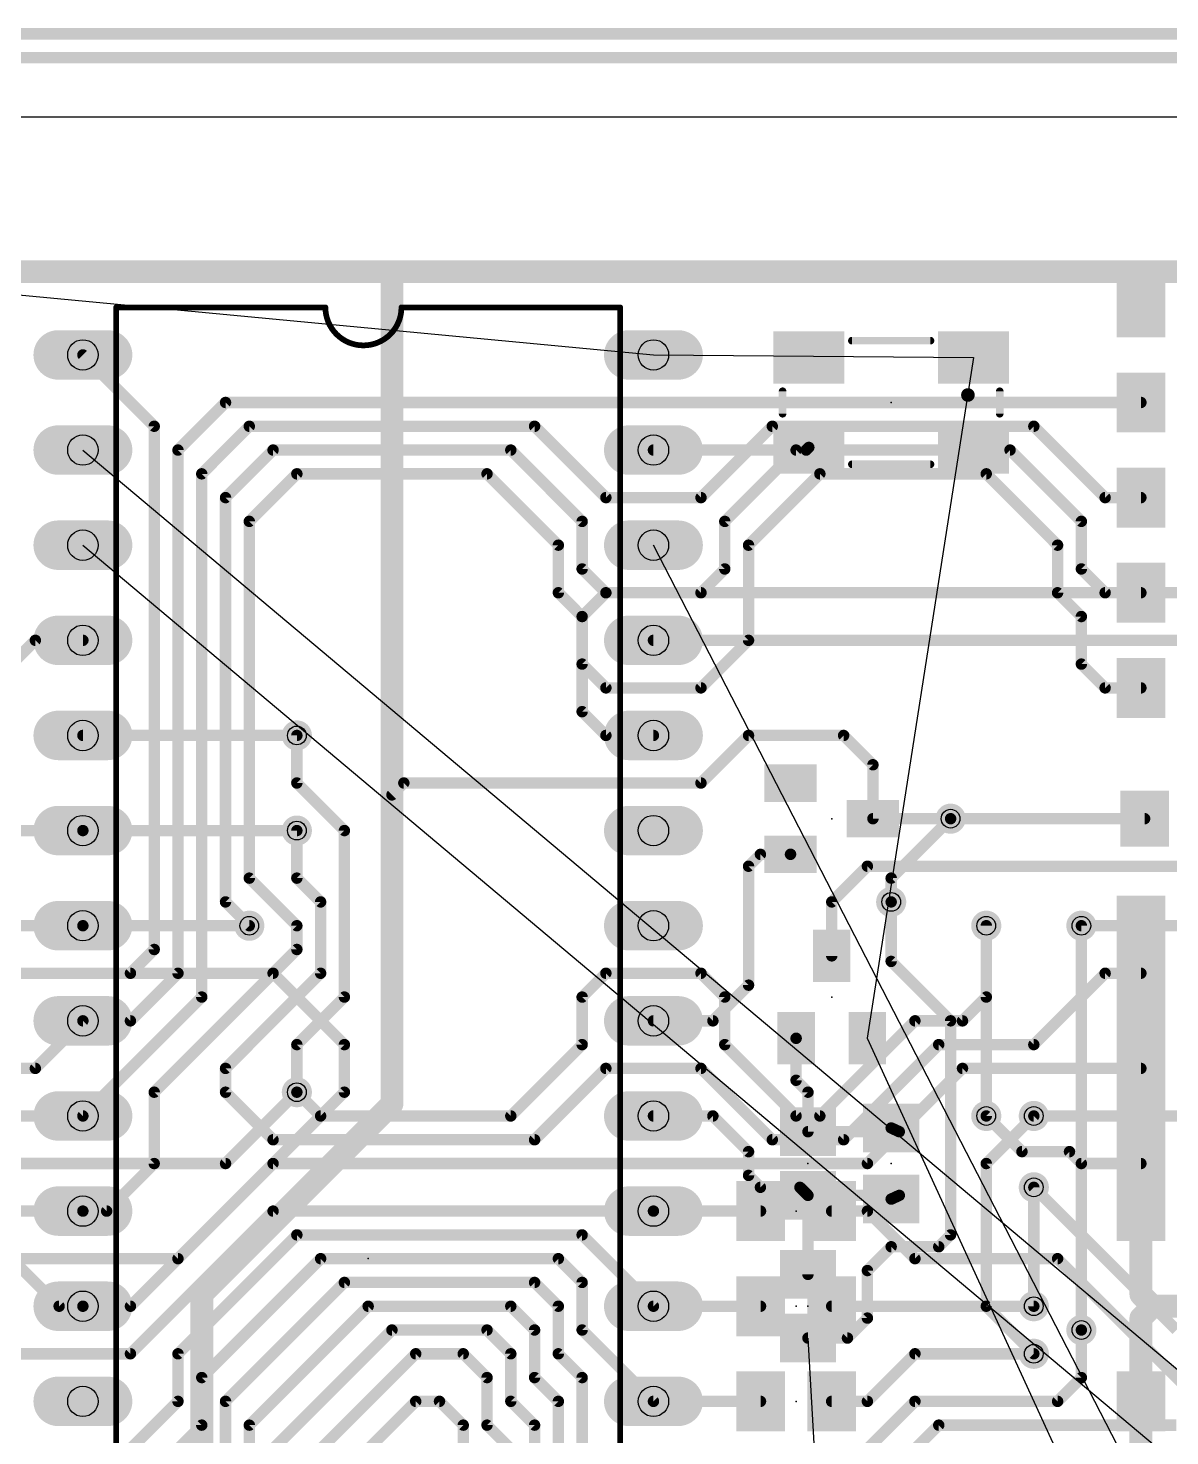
# Model space of a CAD drawing. Extents: x -3 to 108, y -3 to 135.
# Drawn here: x 22.03 to 52.53, y 97.19 to 134.77 of the extents above; entities that cross this region are included whole.
import ezdxf

# ---------------------------------------------------------------- set-up
doc = ezdxf.new("R2010")
doc.units = 0
for name, color, linetype in [('1', 22, 'CONTINUOUS'), ('16', 175, 'CONTINUOUS'), ('17', 82, 'CONTINUOUS'), ('18', 82, 'CONTINUOUS'), ('19', 53, 'CONTINUOUS'), ('20', 7, 'CONTINUOUS'), ('21', 253, 'CONTINUOUS'), ('23', 7, 'CONTINUOUS'), ('24', 7, 'CONTINUOUS'), ('44', 253, 'CONTINUOUS')]:
    doc.layers.add(name, color=color, linetype=linetype)

# ---------------------------------------------------------------- blocks, each defined once
blk = doc.blocks.new('RECT')
blk.add_solid([(-0.5, -0.5), (0.5, -0.5), (-0.5, 0.5), (0.5, 0.5)])
blk = doc.blocks.new('LONGP100')
at = {"const_width": 1}
blk.add_lwpolyline([(-0.5, 0), (0.5, 0)], dxfattribs=at)
at = {"const_width": 0.5}
for points in [[(-0.5, 0.25, 1), (-0.5, -0.25)], [(0.5, -0.25, 1), (0.5, 0.25)]]:
    blk.add_lwpolyline(points, format="xyb", dxfattribs=at)
blk = doc.blocks.new('ROUNDV')
at = {"const_width": 0.5}
blk.add_lwpolyline([(0, -0.25, 1), (0, 0.25, 1), (0, -0.25)], format="xyb", dxfattribs=at)

msp = doc.modelspace()

# ---------------------------------------------------------------- linework, layer by layer
at = {"layer": '1'}
for points, const_width in [([(-1.5875, 133.985), (107.95, 133.985)], 0.3048), ([(31.75, 128.27), (17.78, 128.27)], 0.6096), ([(54.61, 128.27), (31.75, 128.27)], 0.6096), ([(31.75, 114.3), (31.75, 128.27)], 0.6096), ([(38.735, 123.5075), (42.815, 123.5075)], 0.3048), ([(42.815, 123.5075), (42.885, 123.5775)], 0.3048), ([(36.83, 119.0625), (37.465, 119.6975)], 0.3048), ([(37.465, 119.6975), (55.88, 119.6975)], 0.3048), ([(36.83, 116.5225), (36.83, 119.0625)], 0.3048), ([(19.685, 115.8875), (22.225, 118.4275)], 0.3048), ([(22.225, 118.4275), (23.495, 118.4275)], 0.3048), ([(55.245, 118.4275), (38.735, 118.4275)], 0.3048), ([(37.465, 115.8875), (36.83, 116.5225)], 0.3048), ([(29.21, 115.8875), (23.495, 115.8875)], 0.3048), ([(38.735, 115.8875), (37.465, 115.8875)], 0.3048), ([(41.275, 115.8875), (40.005, 114.6175)], 0.3048), ([(43.815, 115.8875), (41.275, 115.8875)], 0.3048), ([(44.5975, 115.105), (43.815, 115.8875)], 0.3048), ([(44.5975, 113.665), (44.5975, 115.105)], 0.3048), ([(32.0675, 114.6175), (31.75, 114.3)], 0.3048), ([(40.005, 114.6175), (32.0675, 114.6175)], 0.3048), ([(31.75, 106.045), (31.75, 114.3)], 0.6096), ([(46.6725, 113.665), (44.5975, 113.665)], 0.3048), ([(51.855, 113.665), (46.6725, 113.665)], 0.3048), ([(29.21, 113.3475), (23.495, 113.3475)], 0.3048), ([(41.275, 112.395), (41.5925, 112.7125)], 0.3048), ([(41.5925, 112.7125), (42.395, 112.7125)], 0.3048), ([(42.395, 112.7125), (42.3975, 112.715)], 0.3048), ([(41.275, 109.22), (41.275, 112.395)], 0.3048), ([(43.4975, 111.4425), (44.45, 112.395)], 0.3048), ([(44.45, 112.395), (53.0225, 112.395)], 0.3048), ([(43.4975, 110.0025), (43.4975, 111.4425)], 0.3048), ([(45.085, 109.855), (45.085, 111.4425)], 0.3048), ([(27.94, 110.8075), (23.495, 110.8075)], 0.3048), ([(47.625, 105.7275), (47.625, 110.8075)], 0.3048), ([(50.165, 100.0125), (50.165, 110.8075)], 0.3048), ([(51.755, 110.8075), (51.755, 108.2675)], 0.6096), ([(46.6725, 108.2675), (45.085, 109.855)], 0.3048), ([(28.575, 109.5375), (21.59, 109.5375)], 0.3048), ([(30.48, 107.6325), (28.575, 109.5375)], 0.3048), ([(40.3225, 108.2675), (41.275, 109.22)], 0.3048), ([(38.735, 108.2675), (40.3225, 108.2675)], 0.3048), ([(46.6725, 102.5525), (46.6725, 108.2675)], 0.3048), ([(51.755, 108.2675), (51.755, 105.7275)], 0.6096), ([(42.545, 107.8), (42.5475, 107.8025)], 0.3048), ([(42.545, 106.68), (42.545, 107.8)], 0.3048), ([(30.48, 106.3625), (30.48, 107.6325)], 0.3048), ([(42.8625, 106.3625), (42.545, 106.68)], 0.3048), ([(26.035, 101.9175), (30.48, 106.3625)], 0.3048), ([(27.305, 104.4575), (29.21, 106.3625)], 0.3048), ([(42.8625, 105.3075), (42.8625, 106.3625)], 0.3048), ([(26.67, 100.965), (31.75, 106.045)], 0.6096), ([(51.755, 105.7275), (51.755, 103.1875)], 0.6096), ([(38.735, 105.7275), (40.3225, 105.7275)], 0.3048), ([(40.3225, 105.7275), (41.275, 104.775)], 0.3048), ([(47.625, 104.4575), (48.895, 105.7275)], 0.3048), ([(42.8625, 105.3075), (45.3025, 105.3075)], 0.3048), ([(45.3025, 105.3075), (45.085, 105.4075)], 0.3048), ([(41.275, 104.775), (41.275, 104.14)], 0.3048), ([(21.59, 104.4575), (27.305, 104.4575)], 0.3048), ([(47.625, 100.6475), (47.625, 104.4575)], 0.3048), ([(41.275, 104.14), (41.5925, 103.8225)], 0.3048), ([(41.5925, 103.8225), (42.6475, 103.8225)], 0.3048), ([(42.6475, 103.8225), (42.8625, 103.6075)], 0.3048), ([(42.8625, 101.4975), (42.8625, 103.6075)], 0.3048), ([(42.8625, 103.6075), (45.3025, 103.6075)], 0.3048), ([(45.3025, 103.6075), (45.085, 103.5075)], 0.3048), ([(48.895, 100.6475), (48.895, 103.8225)], 0.3048), ([(51.755, 103.1875), (51.755, 100.9625)], 0.6096), ([(46.355, 102.235), (46.6725, 102.5525)], 0.3048), ([(44.45, 101.6), (45.085, 102.235)], 0.3048), ([(45.085, 102.235), (46.355, 102.235)], 0.3048), ([(21.59, 101.9175), (26.035, 101.9175)], 0.3048), ([(44.45, 100.33), (44.45, 101.6)], 0.3048), ([(26.67, 94.9325), (26.67, 100.965)], 0.6096), ([(51.755, 100.9625), (52.07, 100.6475)], 0.6096), ([(48.895, 99.3775), (47.625, 100.6475)], 0.3048), ([(51.755, 100.3325), (52.07, 100.6475)], 0.6096), ([(52.07, 100.6475), (59.69, 100.6475)], 0.6096), ([(43.9175, 99.7975), (44.45, 100.33)], 0.3048), ([(51.755, 98.1075), (51.755, 100.3325)], 0.6096), ([(42.8625, 99.7975), (43.9175, 99.7975)], 0.3048), ([(51.755, 95.5675), (51.755, 98.1075)], 0.6096)]:
    msp.add_lwpolyline(points, dxfattribs=dict(at, const_width=const_width))
for points, const_width in [([(31.75, 128.4224, 1), (31.75, 128.1176)], 0.3048), ([(31.9024, 128.27, 1), (31.5976, 128.27)], 0.3048), ([(31.75, 128.1176, 1), (31.75, 128.4224)], 0.3048), ([(38.735, 123.5837, 1), (38.735, 123.4313)], 0.1524), ([(42.815, 123.4313, 1), (42.815, 123.5837)], 0.1524), ([(42.9389, 123.5236, 1), (42.8311, 123.6314)], 0.1524), ([(42.7611, 123.5614, 1), (42.8689, 123.4536)], 0.1524), ([(37.465, 119.7737, 1), (37.465, 119.6213)], 0.1524), ([(37.5189, 119.6436, 1), (37.4111, 119.7514)], 0.1524), ([(36.9062, 119.0625, 1), (36.7538, 119.0625)], 0.1524), ([(36.7761, 119.1164, 1), (36.8839, 119.0086)], 0.1524), ([(22.225, 118.5037, 1), (22.225, 118.3513)], 0.1524), ([(22.2789, 118.3736, 1), (22.1711, 118.4814)], 0.1524), ([(23.495, 118.3513, 1), (23.495, 118.5037)], 0.1524), ([(38.735, 118.5037, 1), (38.735, 118.3513)], 0.1524), ([(36.8839, 116.5764, 1), (36.7761, 116.4686)], 0.1524), ([(36.7538, 116.5225, 1), (36.9062, 116.5225)], 0.1524), ([(23.495, 115.9637, 1), (23.495, 115.8113)], 0.1524), ([(29.21, 115.8113, 1), (29.21, 115.9637)], 0.1524), ([(37.465, 115.9637, 1), (37.465, 115.8113)], 0.1524), ([(37.4111, 115.8336, 1), (37.5189, 115.9414)], 0.1524), ([(38.735, 115.8113, 1), (38.735, 115.9637)], 0.1524), ([(41.275, 115.9637, 1), (41.275, 115.8113)], 0.1524), ([(41.3289, 115.8336, 1), (41.2211, 115.9414)], 0.1524), ([(43.8689, 115.9414, 1), (43.7611, 115.8336)], 0.1524), ([(43.815, 115.8113, 1), (43.815, 115.9637)], 0.1524), ([(44.6737, 115.105, 1), (44.5213, 115.105)], 0.1524), ([(44.5436, 115.0511, 1), (44.6514, 115.1589)], 0.1524), ([(32.0675, 114.6937, 1), (32.0675, 114.5413)], 0.1524), ([(32.1214, 114.5636, 1), (32.0136, 114.6714)], 0.1524), ([(39.9511, 114.6714, 1), (40.0589, 114.5636)], 0.1524), ([(40.005, 114.5413, 1), (40.005, 114.6937)], 0.1524), ([(31.9024, 114.3, 1), (31.5976, 114.3)], 0.3048), ([(31.5976, 114.3, 1), (31.9024, 114.3)], 0.3048), ([(31.6961, 114.3539, 1), (31.8039, 114.2461)], 0.1524), ([(44.5975, 113.7412, 1), (44.5975, 113.5888)], 0.1524), ([(44.5213, 113.665, 1), (44.6737, 113.665)], 0.1524), ([(46.6725, 113.7412, 1), (46.6725, 113.5888)], 0.1524), ([(46.6725, 113.5888, 1), (46.6725, 113.7412)], 0.1524), ([(51.855, 113.5888, 1), (51.855, 113.7412)], 0.1524), ([(23.495, 113.4237, 1), (23.495, 113.2713)], 0.1524), ([(29.21, 113.2713, 1), (29.21, 113.4237)], 0.1524), ([(41.5925, 112.7887, 1), (41.5925, 112.6363)], 0.1524), ([(41.6464, 112.6586, 1), (41.5386, 112.7664)], 0.1524), ([(42.3411, 112.7664, 1), (42.4489, 112.6586)], 0.1524), ([(42.4514, 112.6611, 1), (42.3436, 112.7689)], 0.1524), ([(42.395, 112.6363, 1), (42.395, 112.7887)], 0.1524), ([(41.3512, 112.395, 1), (41.1988, 112.395)], 0.1524), ([(41.2211, 112.4489, 1), (41.3289, 112.3411)], 0.1524), ([(44.45, 112.4712, 1), (44.45, 112.3188)], 0.1524), ([(44.5039, 112.3411, 1), (44.3961, 112.4489)], 0.1524), ([(43.5737, 111.4425, 1), (43.4213, 111.4425)], 0.1524), ([(43.4436, 111.4964, 1), (43.5514, 111.3886)], 0.1524), ([(45.1612, 111.4425, 1), (45.0088, 111.4425)], 0.1524), ([(23.495, 110.8837, 1), (23.495, 110.7313)], 0.1524), ([(27.94, 110.7313, 1), (27.94, 110.8837)], 0.1524), ([(47.7012, 110.8075, 1), (47.5488, 110.8075)], 0.1524), ([(50.2412, 110.8075, 1), (50.0888, 110.8075)], 0.1524), ([(51.9074, 110.8075, 1), (51.6026, 110.8075)], 0.3048), ([(43.4213, 110.0025, 1), (43.5737, 110.0025)], 0.1524), ([(45.1389, 109.9089, 1), (45.0311, 109.8011)], 0.1524), ([(45.0088, 109.855, 1), (45.1612, 109.855)], 0.1524), ([(28.6289, 109.5914, 1), (28.5211, 109.4836)], 0.1524), ([(28.575, 109.4613, 1), (28.575, 109.6137)], 0.1524), ([(41.1988, 109.22, 1), (41.3512, 109.22)], 0.1524), ([(41.3289, 109.1661, 1), (41.2211, 109.2739)], 0.1524), ([(38.735, 108.3437, 1), (38.735, 108.1913)], 0.1524), ([(40.2686, 108.3214, 1), (40.3764, 108.2136)], 0.1524), ([(40.3225, 108.1913, 1), (40.3225, 108.3437)], 0.1524), ([(46.7487, 108.2675, 1), (46.5963, 108.2675)], 0.1524), ([(46.6186, 108.2136, 1), (46.7264, 108.3214)], 0.1524), ([(51.9074, 108.2675, 1), (51.6026, 108.2675)], 0.3048), ([(51.6026, 108.2675, 1), (51.9074, 108.2675)], 0.3048), ([(42.6212, 107.8, 1), (42.4688, 107.8)], 0.1524), ([(42.4911, 107.8539, 1), (42.5989, 107.7461)], 0.1524), ([(42.6014, 107.7486, 1), (42.4936, 107.8564)], 0.1524), ([(30.5562, 107.6325, 1), (30.4038, 107.6325)], 0.1524), ([(30.4261, 107.5786, 1), (30.5339, 107.6864)], 0.1524), ([(42.5989, 106.7339, 1), (42.4911, 106.6261)], 0.1524), ([(42.4688, 106.68, 1), (42.6212, 106.68)], 0.1524), ([(29.2639, 106.3086, 1), (29.1561, 106.4164)], 0.1524), ([(30.4038, 106.3625, 1), (30.5562, 106.3625)], 0.1524), ([(30.5339, 106.3086, 1), (30.4261, 106.4164)], 0.1524), ([(42.9387, 106.3625, 1), (42.7863, 106.3625)], 0.1524), ([(42.8086, 106.3086, 1), (42.9164, 106.4164)], 0.1524), ([(31.5976, 106.045, 1), (31.9024, 106.045)], 0.3048), ([(31.8578, 105.9372, 1), (31.6422, 106.1528)], 0.3048), ([(51.9074, 105.7275, 1), (51.6026, 105.7275)], 0.3048), ([(38.735, 105.8037, 1), (38.735, 105.6513)], 0.1524), ([(40.3764, 105.7814, 1), (40.2686, 105.6736)], 0.1524), ([(40.3225, 105.6513, 1), (40.3225, 105.8037)], 0.1524), ([(47.5488, 105.7275, 1), (47.7012, 105.7275)], 0.1524), ([(48.9489, 105.6736, 1), (48.8411, 105.7814)], 0.1524), ([(51.6026, 105.7275, 1), (51.9074, 105.7275)], 0.3048), ([(42.8625, 105.3837, 1), (42.8625, 105.2313)], 0.1524), ([(42.7863, 105.3075, 1), (42.9387, 105.3075)], 0.1524), ([(45.1168, 105.4767, 1), (45.0532, 105.3383)], 0.1524), ([(45.2707, 105.2383, 1), (45.3343, 105.3767)], 0.1524), ([(45.3025, 105.2313, 1), (45.3025, 105.3837)], 0.1524), ([(41.3512, 104.775, 1), (41.1988, 104.775)], 0.1524), ([(41.2211, 104.7211, 1), (41.3289, 104.8289)], 0.1524), ([(27.2511, 104.5114, 1), (27.3589, 104.4036)], 0.1524), ([(27.305, 104.3813, 1), (27.305, 104.5337)], 0.1524), ([(47.7012, 104.4575, 1), (47.5488, 104.4575)], 0.1524), ([(47.5711, 104.5114, 1), (47.6789, 104.4036)], 0.1524), ([(41.3289, 104.1939, 1), (41.2211, 104.0861)], 0.1524), ([(41.1988, 104.14, 1), (41.3512, 104.14)], 0.1524), ([(41.5925, 103.8987, 1), (41.5925, 103.7463)], 0.1524), ([(41.5386, 103.7686, 1), (41.6464, 103.8764)], 0.1524), ([(42.7014, 103.8764, 1), (42.5936, 103.7686)], 0.1524), ([(42.6475, 103.7463, 1), (42.6475, 103.8987)], 0.1524), ([(42.9387, 103.6075, 1), (42.7863, 103.6075)], 0.1524), ([(42.8625, 103.6837, 1), (42.8625, 103.5313)], 0.1524), ([(42.8086, 103.5536, 1), (42.9164, 103.6614)], 0.1524), ([(45.3343, 103.5383, 1), (45.2707, 103.6767)], 0.1524), ([(45.3025, 103.5313, 1), (45.3025, 103.6837)], 0.1524), ([(48.9712, 103.8225, 1), (48.8188, 103.8225)], 0.1524), ([(45.0532, 103.5767, 1), (45.1168, 103.4383)], 0.1524), ([(51.9074, 103.1875, 1), (51.6026, 103.1875)], 0.3048), ([(51.6026, 103.1875, 1), (51.9074, 103.1875)], 0.3048), ([(46.5963, 102.5525, 1), (46.7487, 102.5525)], 0.1524), ([(46.7264, 102.4986, 1), (46.6186, 102.6064)], 0.1524), ([(45.085, 102.3112, 1), (45.085, 102.1588)], 0.1524), ([(45.1389, 102.1811, 1), (45.0311, 102.2889)], 0.1524), ([(46.3011, 102.2889, 1), (46.4089, 102.1811)], 0.1524), ([(46.355, 102.1588, 1), (46.355, 102.3112)], 0.1524), ([(25.9811, 101.9714, 1), (26.0889, 101.8636)], 0.1524), ([(26.035, 101.8413, 1), (26.035, 101.9937)], 0.1524), ([(42.7863, 101.4975, 1), (42.9387, 101.4975)], 0.1524), ([(44.5262, 101.6, 1), (44.3738, 101.6)], 0.1524), ([(44.3961, 101.6539, 1), (44.5039, 101.5461)], 0.1524), ([(26.5622, 101.0728, 1), (26.7778, 100.8572)], 0.3048), ([(26.8224, 100.965, 1), (26.5176, 100.965)], 0.3048), ([(51.8628, 101.0703, 1), (51.6472, 100.8547)], 0.3048), ([(51.6026, 100.9625, 1), (51.9074, 100.9625)], 0.3048), ([(47.6789, 100.7014, 1), (47.5711, 100.5936)], 0.1524), ([(52.07, 100.7999, 1), (52.07, 100.4951)], 0.3048), ([(52.1778, 100.5397, 1), (51.9622, 100.7553)], 0.3048), ([(51.9622, 100.5397, 1), (52.1778, 100.7553)], 0.3048), ([(44.3738, 100.33, 1), (44.5262, 100.33)], 0.1524), ([(44.5039, 100.2761, 1), (44.3961, 100.3839)], 0.1524), ([(47.5488, 100.6475, 1), (47.7012, 100.6475)], 0.1524), ([(48.8188, 100.6475, 1), (48.9712, 100.6475)], 0.1524), ([(51.6472, 100.4403, 1), (51.8628, 100.2247)], 0.3048), ([(51.9074, 100.3325, 1), (51.6026, 100.3325)], 0.3048), ([(50.0888, 100.0125, 1), (50.2412, 100.0125)], 0.1524), ([(42.8625, 99.8737, 1), (42.8625, 99.7213)], 0.1524), ([(43.8636, 99.8514, 1), (43.9714, 99.7436)], 0.1524), ([(43.9175, 99.7213, 1), (43.9175, 99.8737)], 0.1524), ([(48.8411, 99.3236, 1), (48.9489, 99.4314)], 0.1524), ([(51.9074, 98.1075, 1), (51.6026, 98.1075)], 0.3048), ([(51.6026, 98.1075, 1), (51.9074, 98.1075)], 0.3048)]:
    msp.add_lwpolyline(points, format="xyb", dxfattribs=dict(at, const_width=const_width))
at = {"layer": '16', "const_width": 0.3048}
for points in [[(-2.54, 134.62), (107.95, 134.62)], [(25.4, 124.1425), (23.495, 126.0475)], [(27.305, 124.7775), (26.035, 123.5075)], [(27.305, 124.7775), (51.755, 124.7775)], [(25.4, 110.1725), (25.4, 124.1425)], [(27.94, 124.1425), (26.67, 122.8725)], [(35.56, 124.1425), (27.94, 124.1425)], [(37.465, 122.2375), (35.56, 124.1425)], [(41.91, 124.1425), (40.005, 122.2375)], [(48.895, 124.1425), (41.91, 124.1425)], [(50.8, 122.2375), (48.895, 124.1425)], [(26.035, 109.5375), (26.035, 123.5075)], [(27.305, 122.2375), (28.575, 123.5075)], [(28.575, 123.5075), (34.925, 123.5075)], [(34.925, 123.5075), (36.83, 121.6025)], [(40.64, 121.6025), (42.545, 123.5075)], [(42.545, 123.5075), (48.26, 123.5075)], [(48.26, 123.5075), (50.165, 121.6025)], [(26.67, 122.8725), (26.67, 108.9025)], [(29.21, 122.8725), (27.94, 121.6025)], [(34.29, 122.8725), (29.21, 122.8725)], [(34.29, 122.8725), (36.195, 120.9675)], [(41.275, 120.9675), (43.18, 122.8725)], [(43.18, 122.8725), (47.625, 122.8725)], [(47.625, 122.8725), (49.53, 120.9675)], [(27.305, 111.4425), (27.305, 122.2375)], [(40.005, 122.2375), (37.465, 122.2375)], [(51.755, 122.2375), (50.8, 122.2375)], [(27.94, 121.6025), (27.94, 112.0775)], [(36.83, 121.6025), (36.83, 120.3325)], [(40.64, 120.3325), (40.64, 121.6025)], [(50.165, 121.6025), (50.165, 120.3325)], [(36.195, 120.9675), (36.195, 119.6975)], [(41.275, 118.4275), (41.275, 120.9675)], [(49.53, 120.9675), (49.53, 119.6975)], [(36.83, 120.3325), (37.465, 119.6975)], [(40.005, 119.6975), (40.64, 120.3325)], [(50.165, 120.3325), (50.8, 119.6975)], [(36.195, 119.6975), (36.83, 119.0625)], [(37.465, 119.6975), (40.005, 119.6975)], [(49.53, 119.6975), (50.165, 119.0625)], [(50.8, 119.6975), (51.755, 119.6975)], [(36.83, 119.0625), (36.83, 117.7925)], [(50.165, 119.0625), (50.165, 117.7925)], [(40.005, 117.1575), (41.275, 118.4275)], [(36.83, 117.7925), (37.465, 117.1575)], [(50.165, 117.7925), (50.8, 117.1575)], [(37.465, 117.1575), (40.005, 117.1575)], [(50.8, 117.1575), (51.755, 117.1575)], [(29.21, 115.8875), (29.21, 114.6175)], [(29.21, 114.6175), (30.48, 113.3475)], [(45.085, 112.0775), (46.6725, 113.665)], [(21.59, 113.3475), (23.495, 113.3475)], [(29.21, 112.0775), (29.21, 113.3475)], [(30.48, 113.3475), (30.48, 108.9025)], [(27.94, 112.0775), (29.21, 110.8075)], [(29.21, 112.0775), (29.845, 111.4425)], [(45.085, 111.4425), (45.085, 112.0775)], [(27.305, 111.4425), (27.94, 110.8075)], [(29.845, 111.4425), (29.845, 109.5375)], [(21.59, 110.8075), (23.495, 110.8075)], [(29.21, 110.1725), (29.21, 110.8075)], [(47.625, 108.9025), (47.625, 110.8075)], [(50.165, 110.8075), (55.88, 110.8075)], [(24.765, 109.5375), (25.4, 110.1725)], [(25.4, 106.3625), (29.21, 110.1725)], [(21.59, 109.5375), (24.765, 109.5375)], [(24.765, 108.2675), (26.035, 109.5375)], [(29.845, 109.5375), (27.305, 106.9975)], [(36.83, 108.9025), (37.465, 109.5375)], [(37.465, 109.5375), (40.005, 109.5375)], [(40.005, 109.5375), (40.64, 108.9025)], [(48.895, 107.6325), (50.8, 109.5375)], [(50.8, 109.5375), (51.755, 109.5375)], [(26.67, 108.9025), (23.495, 105.7275)], [(29.21, 107.6325), (30.48, 108.9025)], [(36.83, 107.6325), (36.83, 108.9025)], [(40.64, 108.9025), (40.64, 107.6325)], [(46.99, 108.2675), (47.625, 108.9025)], [(22.225, 106.9975), (23.495, 108.2675)], [(23.495, 108.2675), (24.765, 108.2675)], [(43.18, 105.7275), (45.72, 108.2675)], [(45.72, 108.2675), (46.99, 108.2675)], [(29.21, 106.3625), (29.21, 107.6325)], [(34.925, 105.7275), (36.83, 107.6325)], [(40.64, 107.6325), (42.545, 105.7275)], [(43.815, 105.0925), (46.355, 107.6325)], [(46.355, 107.6325), (48.895, 107.6325)], [(10.795, 106.9975), (22.225, 106.9975)], [(27.305, 106.9975), (27.305, 106.3625)], [(35.56, 105.0925), (37.465, 106.9975)], [(37.465, 106.9975), (40.005, 106.9975)], [(40.005, 106.9975), (41.91, 105.0925)], [(44.45, 104.4575), (46.99, 106.9975)], [(46.99, 106.9975), (51.755, 106.9975)], [(25.4, 104.4575), (25.4, 106.3625)], [(27.305, 106.3625), (28.575, 105.0925)], [(29.845, 105.7275), (29.21, 106.3625)], [(10.795, 105.7275), (23.495, 105.7275)], [(34.925, 105.7275), (29.845, 105.7275)], [(42.545, 105.7275), (43.18, 105.7275)], [(48.5775, 104.775), (47.625, 105.7275)], [(48.895, 105.7275), (55.245, 105.7275)], [(28.575, 105.0925), (35.56, 105.0925)], [(41.91, 105.0925), (43.815, 105.0925)], [(49.8475, 104.775), (48.5775, 104.775)], [(50.165, 104.4575), (49.8475, 104.775)], [(24.13, 103.1875), (25.4, 104.4575)], [(24.765, 100.6475), (28.575, 104.4575)], [(28.575, 104.4575), (44.45, 104.4575)], [(51.755, 104.4575), (50.165, 104.4575)], [(48.895, 103.8225), (52.705, 100.0125)], [(10.795, 103.1875), (23.495, 103.1875)], [(23.495, 103.1875), (24.13, 103.1875)], [(24.765, 99.3775), (28.575, 103.1875)], [(28.575, 103.1875), (38.735, 103.1875)], [(41.595, 103.1875), (38.735, 103.1875)], [(44.45, 103.1875), (43.495, 103.1875)], [(45.72, 101.9175), (44.45, 103.1875)], [(26.035, 99.3775), (29.21, 102.5525)], [(29.21, 102.5525), (36.83, 102.5525)], [(36.83, 102.5525), (38.735, 100.6475)], [(22.86, 100.6475), (21.59, 101.9175)], [(26.67, 98.7425), (29.845, 101.9175)], [(29.845, 101.9175), (36.195, 101.9175)], [(36.195, 101.9175), (36.83, 101.2825)], [(49.53, 101.9175), (45.72, 101.9175)], [(55.245, 96.2025), (49.53, 101.9175)], [(27.305, 98.1075), (30.48, 101.2825)], [(30.48, 101.2825), (35.56, 101.2825)], [(35.56, 101.2825), (36.195, 100.6475)], [(36.83, 101.2825), (36.83, 100.0125)], [(23.495, 100.6475), (22.86, 100.6475)], [(23.495, 100.6475), (24.765, 100.6475)], [(27.94, 97.4725), (31.115, 100.6475)], [(31.115, 100.6475), (34.925, 100.6475)], [(34.925, 100.6475), (35.56, 100.0125)], [(36.195, 100.6475), (36.195, 99.3775)], [(41.595, 100.6475), (38.735, 100.6475)], [(43.495, 100.6475), (48.895, 100.6475)], [(28.575, 96.8375), (31.75, 100.0125)], [(31.75, 100.0125), (34.29, 100.0125)], [(34.29, 100.0125), (34.925, 99.3775)], [(35.56, 100.0125), (35.56, 98.7425)], [(36.83, 100.0125), (38.735, 98.1075)], [(50.165, 98.7425), (50.165, 100.0125)], [(21.59, 99.3775), (24.765, 99.3775)], [(26.035, 98.1075), (26.035, 99.3775)], [(32.385, 99.3775), (29.21, 96.2025)], [(33.655, 99.3775), (32.385, 99.3775)], [(34.29, 98.7425), (33.655, 99.3775)], [(34.925, 99.3775), (34.925, 98.1075)], [(36.195, 99.3775), (36.83, 98.7425)], [(44.45, 98.1075), (45.72, 99.3775)], [(45.72, 99.3775), (48.895, 99.3775)], [(26.67, 97.4725), (26.67, 98.7425)], [(34.29, 97.4725), (34.29, 98.7425)], [(35.56, 98.7425), (36.195, 98.1075)], [(36.83, 98.7425), (36.83, 93.6625)], [(49.53, 98.1075), (50.165, 98.7425)], [(24.765, 96.8375), (26.035, 98.1075)], [(27.305, 96.8375), (27.305, 98.1075)], [(29.845, 95.5675), (32.385, 98.1075)], [(32.385, 98.1075), (33.02, 98.1075)], [(33.02, 98.1075), (33.655, 97.4725)], [(34.925, 98.1075), (35.56, 97.4725)], [(36.195, 98.1075), (36.195, 93.0275)], [(41.595, 98.1075), (38.735, 98.1075)], [(43.495, 95.8825), (45.72, 98.1075)], [(43.495, 98.1075), (44.45, 98.1075)], [(45.72, 98.1075), (49.53, 98.1075)], [(26.035, 96.8375), (26.67, 97.4725)], [(27.94, 96.2025), (27.94, 97.4725)], [(33.655, 97.4725), (33.655, 96.8375)], [(34.925, 96.8375), (34.29, 97.4725)], [(35.56, 92.3925), (35.56, 97.4725)], [(45.085, 96.2025), (46.355, 97.4725)], [(46.355, 97.4725), (52.705, 97.4725)]]:
    msp.add_lwpolyline(points, dxfattribs=at)
at = {"layer": '16', "const_width": 0.1524}
for points in [[(23.5489, 126.1014, 1), (23.4411, 125.9936)], [(27.305, 124.8537, 1), (27.305, 124.7013)], [(27.3589, 124.7236, 1), (27.2511, 124.8314)], [(51.755, 124.7013, 1), (51.755, 124.8537)], [(25.4762, 124.1425, 1), (25.3238, 124.1425)], [(25.3461, 124.0886, 1), (25.4539, 124.1964)], [(27.94, 124.2187, 1), (27.94, 124.0663)], [(27.9939, 124.0886, 1), (27.8861, 124.1964)], [(35.6139, 124.1964, 1), (35.5061, 124.0886)], [(35.56, 124.0663, 1), (35.56, 124.2187)], [(41.91, 124.2187, 1), (41.91, 124.0663)], [(41.9639, 124.0886, 1), (41.8561, 124.1964)], [(48.9489, 124.1964, 1), (48.8411, 124.0886)], [(48.895, 124.0663, 1), (48.895, 124.2187)], [(26.1112, 123.5075, 1), (25.9588, 123.5075)], [(28.575, 123.5837, 1), (28.575, 123.4313)], [(28.6289, 123.4536, 1), (28.5211, 123.5614)], [(34.9789, 123.5614, 1), (34.8711, 123.4536)], [(34.925, 123.4313, 1), (34.925, 123.5837)], [(42.545, 123.5837, 1), (42.545, 123.4313)], [(42.5989, 123.4536, 1), (42.4911, 123.5614)], [(48.3139, 123.5614, 1), (48.2061, 123.4536)], [(48.26, 123.4313, 1), (48.26, 123.5837)], [(25.9811, 123.5614, 1), (26.0889, 123.4536)], [(26.7462, 122.8725, 1), (26.5938, 122.8725)], [(26.6161, 122.9264, 1), (26.7239, 122.8186)], [(29.21, 122.9487, 1), (29.21, 122.7963)], [(29.2639, 122.8186, 1), (29.1561, 122.9264)], [(34.3439, 122.9264, 1), (34.2361, 122.8186)], [(34.29, 122.7963, 1), (34.29, 122.9487)], [(43.18, 122.9487, 1), (43.18, 122.7963)], [(43.2339, 122.8186, 1), (43.1261, 122.9264)], [(47.6789, 122.9264, 1), (47.5711, 122.8186)], [(47.625, 122.7963, 1), (47.625, 122.9487)], [(27.3812, 122.2375, 1), (27.2288, 122.2375)], [(27.2511, 122.2914, 1), (27.3589, 122.1836)], [(37.465, 122.3137, 1), (37.465, 122.1613)], [(37.4111, 122.1836, 1), (37.5189, 122.2914)], [(39.9511, 122.2914, 1), (40.0589, 122.1836)], [(40.005, 122.1613, 1), (40.005, 122.3137)], [(50.8, 122.3137, 1), (50.8, 122.1613)], [(50.7461, 122.1836, 1), (50.8539, 122.2914)], [(51.755, 122.1613, 1), (51.755, 122.3137)], [(28.0162, 121.6025, 1), (27.8638, 121.6025)], [(27.8861, 121.6564, 1), (27.9939, 121.5486)], [(36.9062, 121.6025, 1), (36.7538, 121.6025)], [(36.7761, 121.5486, 1), (36.8839, 121.6564)], [(40.7162, 121.6025, 1), (40.5638, 121.6025)], [(40.5861, 121.6564, 1), (40.6939, 121.5486)], [(50.2412, 121.6025, 1), (50.0888, 121.6025)], [(50.1111, 121.5486, 1), (50.2189, 121.6564)], [(36.2712, 120.9675, 1), (36.1188, 120.9675)], [(36.1411, 120.9136, 1), (36.2489, 121.0214)], [(41.3512, 120.9675, 1), (41.1988, 120.9675)], [(41.2211, 121.0214, 1), (41.3289, 120.9136)], [(49.6062, 120.9675, 1), (49.4538, 120.9675)], [(49.4761, 120.9136, 1), (49.5839, 121.0214)], [(36.8839, 120.3864, 1), (36.7761, 120.2786)], [(36.7538, 120.3325, 1), (36.9062, 120.3325)], [(40.5638, 120.3325, 1), (40.7162, 120.3325)], [(40.6939, 120.2786, 1), (40.5861, 120.3864)], [(50.2189, 120.3864, 1), (50.1111, 120.2786)], [(50.0888, 120.3325, 1), (50.2412, 120.3325)], [(36.2489, 119.7514, 1), (36.1411, 119.6436)], [(36.1188, 119.6975, 1), (36.2712, 119.6975)], [(37.465, 119.7737, 1), (37.465, 119.6213)], [(37.4111, 119.6436, 1), (37.5189, 119.7514)], [(39.9511, 119.7514, 1), (40.0589, 119.6436)], [(40.005, 119.6213, 1), (40.005, 119.7737)], [(49.5839, 119.7514, 1), (49.4761, 119.6436)], [(49.4538, 119.6975, 1), (49.6062, 119.6975)], [(50.8, 119.7737, 1), (50.8, 119.6213)], [(50.7461, 119.6436, 1), (50.8539, 119.7514)], [(51.755, 119.6213, 1), (51.755, 119.7737)], [(36.9062, 119.0625, 1), (36.7538, 119.0625)], [(36.7761, 119.0086, 1), (36.8839, 119.1164)], [(50.2412, 119.0625, 1), (50.0888, 119.0625)], [(50.1111, 119.0086, 1), (50.2189, 119.1164)], [(41.1988, 118.4275, 1), (41.3512, 118.4275)], [(41.3289, 118.3736, 1), (41.2211, 118.4814)], [(36.8839, 117.8464, 1), (36.7761, 117.7386)], [(36.7538, 117.7925, 1), (36.9062, 117.7925)], [(50.2189, 117.8464, 1), (50.1111, 117.7386)], [(50.0888, 117.7925, 1), (50.2412, 117.7925)], [(37.465, 117.2337, 1), (37.465, 117.0813)], [(37.4111, 117.1036, 1), (37.5189, 117.2114)], [(39.9511, 117.2114, 1), (40.0589, 117.1036)], [(40.005, 117.0813, 1), (40.005, 117.2337)], [(50.8, 117.2337, 1), (50.8, 117.0813)], [(50.7461, 117.1036, 1), (50.8539, 117.2114)], [(51.755, 117.0813, 1), (51.755, 117.2337)], [(29.2862, 115.8875, 1), (29.1338, 115.8875)], [(29.2639, 114.6714, 1), (29.1561, 114.5636)], [(29.1338, 114.6175, 1), (29.2862, 114.6175)], [(46.7264, 113.6111, 1), (46.6186, 113.7189)], [(23.495, 113.2713, 1), (23.495, 113.4237)], [(29.2862, 113.3475, 1), (29.1338, 113.3475)], [(30.5562, 113.3475, 1), (30.4038, 113.3475)], [(30.4261, 113.2936, 1), (30.5339, 113.4014)], [(27.9939, 112.1314, 1), (27.8861, 112.0236)], [(27.8638, 112.0775, 1), (28.0162, 112.0775)], [(29.2639, 112.1314, 1), (29.1561, 112.0236)], [(29.1338, 112.0775, 1), (29.2862, 112.0775)], [(45.1612, 112.0775, 1), (45.0088, 112.0775)], [(45.0311, 112.1314, 1), (45.1389, 112.0236)], [(27.3589, 111.4964, 1), (27.2511, 111.3886)], [(27.2288, 111.4425, 1), (27.3812, 111.4425)], [(29.9212, 111.4425, 1), (29.7688, 111.4425)], [(29.7911, 111.3886, 1), (29.8989, 111.4964)], [(45.0088, 111.4425, 1), (45.1612, 111.4425)], [(23.495, 110.7313, 1), (23.495, 110.8837)], [(27.8861, 110.7536, 1), (27.9939, 110.8614)], [(29.2862, 110.8075, 1), (29.1338, 110.8075)], [(29.1561, 110.7536, 1), (29.2639, 110.8614)], [(47.7012, 110.8075, 1), (47.5488, 110.8075)], [(50.165, 110.8837, 1), (50.165, 110.7313)], [(25.3238, 110.1725, 1), (25.4762, 110.1725)], [(25.4539, 110.1186, 1), (25.3461, 110.2264)], [(29.1338, 110.1725, 1), (29.2862, 110.1725)], [(29.2639, 110.1186, 1), (29.1561, 110.2264)], [(24.7111, 109.5914, 1), (24.8189, 109.4836)], [(24.765, 109.4613, 1), (24.765, 109.6137)], [(25.9588, 109.5375, 1), (26.1112, 109.5375)], [(26.0889, 109.4836, 1), (25.9811, 109.5914)], [(29.7688, 109.5375, 1), (29.9212, 109.5375)], [(29.8989, 109.4836, 1), (29.7911, 109.5914)], [(37.465, 109.6137, 1), (37.465, 109.4613)], [(37.5189, 109.4836, 1), (37.4111, 109.5914)], [(40.0589, 109.5914, 1), (39.9511, 109.4836)], [(40.005, 109.4613, 1), (40.005, 109.6137)], [(50.8, 109.6137, 1), (50.8, 109.4613)], [(50.8539, 109.4836, 1), (50.7461, 109.5914)], [(51.755, 109.4613, 1), (51.755, 109.6137)], [(26.7239, 108.8486, 1), (26.6161, 108.9564)], [(30.5339, 108.8486, 1), (30.4261, 108.9564)], [(36.9062, 108.9025, 1), (36.7538, 108.9025)], [(36.7761, 108.9564, 1), (36.8839, 108.8486)], [(40.7162, 108.9025, 1), (40.5638, 108.9025)], [(40.5861, 108.8486, 1), (40.6939, 108.9564)], [(47.6789, 108.8486, 1), (47.5711, 108.9564)], [(26.5938, 108.9025, 1), (26.7462, 108.9025)], [(30.4038, 108.9025, 1), (30.5562, 108.9025)], [(47.5488, 108.9025, 1), (47.7012, 108.9025)], [(23.495, 108.3437, 1), (23.495, 108.1913)], [(23.5489, 108.2136, 1), (23.4411, 108.3214)], [(24.7111, 108.3214, 1), (24.8189, 108.2136)], [(24.765, 108.1913, 1), (24.765, 108.3437)], [(45.72, 108.3437, 1), (45.72, 108.1913)], [(45.7739, 108.2136, 1), (45.6661, 108.3214)], [(46.9361, 108.3214, 1), (47.0439, 108.2136)], [(46.99, 108.1913, 1), (46.99, 108.3437)], [(29.2862, 107.6325, 1), (29.1338, 107.6325)], [(29.1561, 107.6864, 1), (29.2639, 107.5786)], [(36.7538, 107.6325, 1), (36.9062, 107.6325)], [(36.8839, 107.5786, 1), (36.7761, 107.6864)], [(40.6939, 107.6864, 1), (40.5861, 107.5786)], [(40.5638, 107.6325, 1), (40.7162, 107.6325)], [(46.355, 107.7087, 1), (46.355, 107.5563)], [(46.4089, 107.5786, 1), (46.3011, 107.6864)], [(48.8411, 107.6864, 1), (48.9489, 107.5786)], [(48.895, 107.5563, 1), (48.895, 107.7087)], [(22.1711, 107.0514, 1), (22.2789, 106.9436)], [(22.225, 106.9213, 1), (22.225, 107.0737)], [(27.3812, 106.9975, 1), (27.2288, 106.9975)], [(27.2511, 107.0514, 1), (27.3589, 106.9436)], [(37.465, 107.0737, 1), (37.465, 106.9213)], [(37.5189, 106.9436, 1), (37.4111, 107.0514)], [(40.0589, 107.0514, 1), (39.9511, 106.9436)], [(40.005, 106.9213, 1), (40.005, 107.0737)], [(46.99, 107.0737, 1), (46.99, 106.9213)], [(47.0439, 106.9436, 1), (46.9361, 107.0514)], [(51.755, 106.9213, 1), (51.755, 107.0737)], [(25.4762, 106.3625, 1), (25.3238, 106.3625)], [(25.3461, 106.4164, 1), (25.4539, 106.3086)], [(27.3589, 106.4164, 1), (27.2511, 106.3086)], [(27.2288, 106.3625, 1), (27.3812, 106.3625)], [(29.2639, 106.4164, 1), (29.1561, 106.3086)], [(29.1338, 106.3625, 1), (29.2862, 106.3625)], [(23.4411, 105.7814, 1), (23.5489, 105.6736)], [(23.495, 105.6513, 1), (23.495, 105.8037)], [(29.845, 105.8037, 1), (29.845, 105.6513)], [(29.7911, 105.6736, 1), (29.8989, 105.7814)], [(34.8711, 105.7814, 1), (34.9789, 105.6736)], [(34.925, 105.6513, 1), (34.925, 105.8037)], [(42.545, 105.8037, 1), (42.545, 105.6513)], [(42.4911, 105.6736, 1), (42.5989, 105.7814)], [(43.1261, 105.7814, 1), (43.2339, 105.6736)], [(43.18, 105.6513, 1), (43.18, 105.8037)], [(47.6789, 105.7814, 1), (47.5711, 105.6736)], [(48.895, 105.8037, 1), (48.895, 105.6513)], [(28.575, 105.1687, 1), (28.575, 105.0163)], [(35.56, 105.0163, 1), (35.56, 105.1687)], [(41.91, 105.1687, 1), (41.91, 105.0163)], [(43.815, 105.0163, 1), (43.815, 105.1687)], [(28.5211, 105.0386, 1), (28.6289, 105.1464)], [(35.5061, 105.1464, 1), (35.6139, 105.0386)], [(41.8561, 105.0386, 1), (41.9639, 105.1464)], [(43.7611, 105.1464, 1), (43.8689, 105.0386)], [(48.5775, 104.8512, 1), (48.5775, 104.6988)], [(48.5236, 104.7211, 1), (48.6314, 104.8289)], [(49.9014, 104.8289, 1), (49.7936, 104.7211)], [(49.8475, 104.6988, 1), (49.8475, 104.8512)], [(25.3238, 104.4575, 1), (25.4762, 104.4575)], [(25.4539, 104.4036, 1), (25.3461, 104.5114)], [(28.575, 104.5337, 1), (28.575, 104.3813)], [(28.6289, 104.4036, 1), (28.5211, 104.5114)], [(44.3961, 104.5114, 1), (44.5039, 104.4036)], [(44.45, 104.3813, 1), (44.45, 104.5337)], [(50.165, 104.5337, 1), (50.165, 104.3813)], [(50.1111, 104.4036, 1), (50.2189, 104.5114)], [(51.755, 104.3813, 1), (51.755, 104.5337)], [(48.9489, 103.8764, 1), (48.8411, 103.7686)], [(23.495, 103.2637, 1), (23.495, 103.1113)], [(23.495, 103.1113, 1), (23.495, 103.2637)], [(24.0761, 103.2414, 1), (24.1839, 103.1336)], [(24.13, 103.1113, 1), (24.13, 103.2637)], [(28.575, 103.2637, 1), (28.575, 103.1113)], [(28.6289, 103.1336, 1), (28.5211, 103.2414)], [(38.735, 103.2637, 1), (38.735, 103.1113)], [(38.735, 103.1113, 1), (38.735, 103.2637)], [(41.595, 103.1113, 1), (41.595, 103.2637)], [(43.495, 103.2637, 1), (43.495, 103.1113)], [(44.5039, 103.2414, 1), (44.3961, 103.1336)], [(44.45, 103.1113, 1), (44.45, 103.2637)], [(29.21, 102.6287, 1), (29.21, 102.4763)], [(29.2639, 102.4986, 1), (29.1561, 102.6064)], [(36.8839, 102.6064, 1), (36.7761, 102.4986)], [(36.83, 102.4763, 1), (36.83, 102.6287)], [(29.845, 101.9937, 1), (29.845, 101.8413)], [(29.8989, 101.8636, 1), (29.7911, 101.9714)], [(36.2489, 101.9714, 1), (36.1411, 101.8636)], [(36.195, 101.8413, 1), (36.195, 101.9937)], [(45.72, 101.9937, 1), (45.72, 101.8413)], [(45.6661, 101.8636, 1), (45.7739, 101.9714)], [(49.5839, 101.9714, 1), (49.4761, 101.8636)], [(49.53, 101.8413, 1), (49.53, 101.9937)], [(30.48, 101.3587, 1), (30.48, 101.2063)], [(30.5339, 101.2286, 1), (30.4261, 101.3364)], [(35.6139, 101.3364, 1), (35.5061, 101.2286)], [(35.56, 101.2063, 1), (35.56, 101.3587)], [(36.9062, 101.2825, 1), (36.7538, 101.2825)], [(36.7761, 101.2286, 1), (36.8839, 101.3364)], [(22.86, 100.7237, 1), (22.86, 100.5713)], [(22.8061, 100.5936, 1), (22.9139, 100.7014)], [(23.495, 100.7237, 1), (23.495, 100.5713)], [(23.495, 100.5713, 1), (23.495, 100.7237)], [(24.7111, 100.7014, 1), (24.8189, 100.5936)], [(24.765, 100.5713, 1), (24.765, 100.7237)], [(31.115, 100.7237, 1), (31.115, 100.5713)], [(31.1689, 100.5936, 1), (31.0611, 100.7014)], [(34.9789, 100.7014, 1), (34.8711, 100.5936)], [(34.925, 100.5713, 1), (34.925, 100.7237)], [(36.2712, 100.6475, 1), (36.1188, 100.6475)], [(36.1411, 100.5936, 1), (36.2489, 100.7014)], [(38.735, 100.7237, 1), (38.735, 100.5713)], [(38.6811, 100.5936, 1), (38.7889, 100.7014)], [(41.595, 100.5713, 1), (41.595, 100.7237)], [(43.495, 100.7237, 1), (43.495, 100.5713)], [(48.895, 100.5713, 1), (48.895, 100.7237)], [(31.75, 100.0887, 1), (31.75, 99.9363)], [(31.8039, 99.9586, 1), (31.6961, 100.0664)], [(34.3439, 100.0664, 1), (34.2361, 99.9586)], [(34.29, 99.9363, 1), (34.29, 100.0887)], [(35.6362, 100.0125, 1), (35.4838, 100.0125)], [(35.5061, 99.9586, 1), (35.6139, 100.0664)], [(36.8839, 100.0664, 1), (36.7761, 99.9586)], [(36.7538, 100.0125, 1), (36.9062, 100.0125)], [(50.2412, 100.0125, 1), (50.0888, 100.0125)], [(24.7111, 99.4314, 1), (24.8189, 99.3236)], [(24.765, 99.3013, 1), (24.765, 99.4537)], [(26.1112, 99.3775, 1), (25.9588, 99.3775)], [(25.9811, 99.4314, 1), (26.0889, 99.3236)], [(32.385, 99.4537, 1), (32.385, 99.3013)], [(32.4389, 99.3236, 1), (32.3311, 99.4314)], [(33.7089, 99.4314, 1), (33.6011, 99.3236)], [(33.655, 99.3013, 1), (33.655, 99.4537)], [(35.0012, 99.3775, 1), (34.8488, 99.3775)], [(34.8711, 99.3236, 1), (34.9789, 99.4314)], [(36.2489, 99.4314, 1), (36.1411, 99.3236)], [(36.1188, 99.3775, 1), (36.2712, 99.3775)], [(45.72, 99.4537, 1), (45.72, 99.3013)], [(45.7739, 99.3236, 1), (45.6661, 99.4314)], [(48.895, 99.3013, 1), (48.895, 99.4537)], [(26.7462, 98.7425, 1), (26.5938, 98.7425)], [(26.6161, 98.7964, 1), (26.7239, 98.6886)], [(34.3662, 98.7425, 1), (34.2138, 98.7425)], [(34.2361, 98.6886, 1), (34.3439, 98.7964)], [(35.6139, 98.7964, 1), (35.5061, 98.6886)], [(36.9062, 98.7425, 1), (36.7538, 98.7425)], [(36.7761, 98.6886, 1), (36.8839, 98.7964)], [(50.2189, 98.6886, 1), (50.1111, 98.7964)], [(35.4838, 98.7425, 1), (35.6362, 98.7425)], [(50.0888, 98.7425, 1), (50.2412, 98.7425)], [(25.9588, 98.1075, 1), (26.1112, 98.1075)], [(26.0889, 98.0536, 1), (25.9811, 98.1614)], [(27.3812, 98.1075, 1), (27.2288, 98.1075)], [(27.2511, 98.1614, 1), (27.3589, 98.0536)], [(32.385, 98.1837, 1), (32.385, 98.0313)], [(32.4389, 98.0536, 1), (32.3311, 98.1614)], [(33.0739, 98.1614, 1), (32.9661, 98.0536)], [(33.02, 98.0313, 1), (33.02, 98.1837)], [(34.9789, 98.1614, 1), (34.8711, 98.0536)], [(34.8488, 98.1075, 1), (35.0012, 98.1075)], [(36.2712, 98.1075, 1), (36.1188, 98.1075)], [(36.1411, 98.0536, 1), (36.2489, 98.1614)], [(38.735, 98.1837, 1), (38.735, 98.0313)], [(38.6811, 98.0536, 1), (38.7889, 98.1614)], [(41.595, 98.0313, 1), (41.595, 98.1837)], [(43.495, 98.1837, 1), (43.495, 98.0313)], [(44.3961, 98.1614, 1), (44.5039, 98.0536)], [(44.45, 98.0313, 1), (44.45, 98.1837)], [(45.72, 98.1837, 1), (45.72, 98.0313)], [(45.7739, 98.0536, 1), (45.6661, 98.1614)], [(49.4761, 98.1614, 1), (49.5839, 98.0536)], [(49.53, 98.0313, 1), (49.53, 98.1837)], [(26.5938, 97.4725, 1), (26.7462, 97.4725)], [(26.7239, 97.4186, 1), (26.6161, 97.5264)], [(28.0162, 97.4725, 1), (27.8638, 97.4725)], [(27.8861, 97.5264, 1), (27.9939, 97.4186)], [(33.7312, 97.4725, 1), (33.5788, 97.4725)], [(33.6011, 97.4186, 1), (33.7089, 97.5264)], [(34.3439, 97.5264, 1), (34.2361, 97.4186)], [(34.2138, 97.4725, 1), (34.3662, 97.4725)], [(35.6362, 97.4725, 1), (35.4838, 97.4725)], [(35.5061, 97.4186, 1), (35.6139, 97.5264)], [(46.355, 97.5487, 1), (46.355, 97.3963)], [(46.4089, 97.4186, 1), (46.3011, 97.5264)]]:
    msp.add_lwpolyline(points, format="xyb", dxfattribs=at)
at = {"layer": '19'}
for p, q in [((11.85, 128.5875), (38.735, 126.0475)), ((38.735, 126.0475), (47.285, 125.9775)), ((47.285, 125.9775), (44.4475, 107.8025)), ((23.495, 123.5075), (74.93, 80.3275)), ((23.495, 120.9675), (74.93, 77.7875)), ((59.69, 80.3275), (38.735, 120.9675)), ((44.4475, 107.8025), (53.555, 87.9475)), ((42.8625, 99.7975), (43.395, 90.4875))]:
    msp.add_line(p, q, dxfattribs=at)
at = {"layer": '20'}
msp.add_line((105.41, 132.3975), (0, 132.3975), dxfattribs=at)
at = {"layer": '21'}
for points, const_width in [([(24.384, 127.3175), (24.384, 76.5175)], 0.1524), ([(24.384, 127.3175), (29.972, 127.3175)], 0.1524), ([(37.846, 127.3175), (32.004, 127.3175)], 0.1524), ([(37.846, 76.5175), (37.846, 127.3175)], 0.1524), ([(44.035, 126.4275), (46.135, 126.4275)], 0.2032), ([(42.185, 124.4775), (42.185, 125.0775)], 0.2032), ([(47.985, 125.0775), (47.985, 124.4775)], 0.2032), ([(46.135, 123.1275), (44.035, 123.1275)], 0.2032)]:
    msp.add_lwpolyline(points, dxfattribs=dict(at, const_width=const_width))
for points, const_width in [([(24.4221, 127.3175, 1), (24.3459, 127.3175)], 0.0762), ([(24.384, 127.3556, 1), (24.384, 127.2794)], 0.0762), ([(29.972, 127.3175, 1), (32.004, 127.3175)], 0.1524), ([(30.0101, 127.3175, 1), (29.9339, 127.3175)], 0.0762), ([(29.972, 127.2794, 1), (29.972, 127.3556)], 0.0762), ([(32.004, 127.3556, 1), (32.004, 127.2794)], 0.0762), ([(32.0421, 127.3175, 1), (31.9659, 127.3175)], 0.0762), ([(37.8841, 127.3175, 1), (37.8079, 127.3175)], 0.0762), ([(37.846, 127.2794, 1), (37.846, 127.3556)], 0.0762), ([(44.035, 126.4783, 1), (44.035, 126.3767)], 0.1016), ([(46.135, 126.3767, 1), (46.135, 126.4783)], 0.1016), ([(42.2358, 125.0775, 1), (42.1342, 125.0775)], 0.1016), ([(48.0358, 125.0775, 1), (47.9342, 125.0775)], 0.1016), ([(47.135, 124.8865, 1), (47.135, 125.0685, 1), (47.135, 124.8865)], 0.182), ([(42.1342, 124.4775, 1), (42.2358, 124.4775)], 0.1016), ([(47.9342, 124.4775, 1), (48.0358, 124.4775)], 0.1016), ([(44.035, 123.1783, 1), (44.035, 123.0767)], 0.1016), ([(46.135, 123.0767, 1), (46.135, 123.1783)], 0.1016)]:
    msp.add_lwpolyline(points, format="xyb", dxfattribs=dict(at, const_width=const_width))
at = {"layer": '23'}
for p in [(45.085, 124.7775), (43.4975, 113.665), (43.4975, 108.9025), (42.8625, 104.4575), (45.085, 104.4575), (31.115, 101.9175), (42.8625, 100.6475)]:
    msp.add_point(p, dxfattribs=at)
at = {"layer": '24'}
for p in [(42.545, 103.1875), (42.545, 100.6475), (42.545, 98.1075)]:
    msp.add_point(p, dxfattribs=at)
at = {"layer": '44'}
for centre, radius in [((23.495, 126.0475), 0.4064), ((38.735, 126.0475), 0.4064), ((23.495, 123.5075), 0.4064), ((38.735, 123.5075), 0.4064), ((23.495, 120.9675), 0.4064), ((38.735, 120.9675), 0.4064), ((23.495, 118.4275), 0.4064), ((38.735, 118.4275), 0.4064), ((23.495, 115.8875), 0.4064), ((38.735, 115.8875), 0.4064), ((29.21, 115.8875), 0.25), ((46.6725, 113.665), 0.25), ((23.495, 113.3475), 0.4064), ((29.21, 113.3475), 0.25), ((38.735, 113.3475), 0.4064), ((45.085, 111.4425), 0.25), ((23.495, 110.8075), 0.4064), ((27.94, 110.8075), 0.25), ((38.735, 110.8075), 0.4064), ((47.625, 110.8075), 0.25), ((50.165, 110.8075), 0.25), ((23.495, 108.2675), 0.4064), ((38.735, 108.2675), 0.4064), ((29.21, 106.3625), 0.25), ((23.495, 105.7275), 0.4064), ((38.735, 105.7275), 0.4064), ((47.625, 105.7275), 0.25), ((48.895, 105.7275), 0.25), ((48.895, 103.8225), 0.25), ((23.495, 103.1875), 0.4064), ((38.735, 103.1875), 0.4064), ((23.495, 100.6475), 0.4064), ((38.735, 100.6475), 0.4064), ((48.895, 100.6475), 0.25), ((50.165, 100.0125), 0.25), ((48.895, 99.3775), 0.25), ((23.495, 98.1075), 0.4064), ((38.735, 98.1075), 0.4064)]:
    msp.add_circle(centre, radius, dxfattribs=at)

# ---------------------------------------------------------------- block references
at = {"layer": '1'}
for p, xscale, yscale, rotation in [((42.885, 125.9775), 1.9, 1.4, 180), ((47.285, 125.9775), 1.9, 1.4, 180), ((42.885, 123.5775), 1.9, 1.4, 180), ((47.285, 123.5775), 1.9, 1.4, 180), ((51.755, 110.8075), 1.3, 1.6, 180), ((51.755, 108.2675), 1.3, 1.6, 180), ((51.755, 105.7275), 1.3, 1.6, 180), ((45.085, 105.4075), 1.3, 1.5, 90), ((42.8625, 105.3075), 1.3, 1.5, 270), ((42.8625, 103.6075), 1.3, 1.5, 270), ((45.085, 103.5075), 1.3, 1.5, 90), ((51.755, 103.1875), 1.3, 1.6, 180), ((42.8625, 101.4975), 1.3, 1.5, 90), ((42.8625, 99.7975), 1.3, 1.5, 90), ((51.755, 98.1075), 1.3, 1.6, 180)]:
    msp.add_blockref('RECT', p, dxfattribs=dict(at, xscale=xscale, yscale=yscale, rotation=rotation))
at = {"layer": '1', "yscale": 1.4, "rotation": 270}
for p in [(42.3975, 114.615), (44.5975, 113.665), (42.3975, 112.715)]:
    msp.add_blockref('RECT', p, dxfattribs=at)
at = {"layer": '1', "xscale": 1.3, "yscale": 1.5}
msp.add_blockref('RECT', (51.855, 113.665), dxfattribs=at)
at = {"layer": '1', "yscale": 1.4}
for p in [(43.4975, 110.0025), (42.5475, 107.8025), (44.4475, 107.8025)]:
    msp.add_blockref('RECT', p, dxfattribs=at)
at = {"layer": '16', "xscale": 1.3, "yscale": 1.6, "rotation": 180}
for p in [(51.755, 127.3175), (51.755, 124.7775), (51.755, 119.6975), (51.755, 109.5375), (51.755, 104.4575), (41.595, 103.1875), (43.495, 103.1875), (41.595, 100.6475), (43.495, 100.6475), (41.595, 98.1075), (43.495, 98.1075)]:
    msp.add_blockref('RECT', p, dxfattribs=at)
at = {"layer": '16', "xscale": 1.3, "yscale": 1.6}
for p in [(51.755, 122.2375), (51.755, 117.1575), (51.755, 106.9975)]:
    msp.add_blockref('RECT', p, dxfattribs=at)
at = {"layer": '17', "xscale": 1.3208, "yscale": 1.3208}
for p in [(23.495, 126.0475), (23.495, 126.0475), (38.735, 126.0475), (38.735, 126.0475), (23.495, 123.5075), (23.495, 123.5075), (38.735, 123.5075), (38.735, 123.5075), (23.495, 120.9675), (23.495, 120.9675), (38.735, 120.9675), (38.735, 120.9675), (23.495, 118.4275), (23.495, 118.4275), (38.735, 118.4275), (38.735, 118.4275), (23.495, 115.8875), (23.495, 115.8875), (38.735, 115.8875), (38.735, 115.8875), (23.495, 113.3475), (23.495, 113.3475), (38.735, 113.3475), (38.735, 113.3475), (23.495, 110.8075), (23.495, 110.8075), (38.735, 110.8075), (38.735, 110.8075), (23.495, 108.2675), (23.495, 108.2675), (38.735, 108.2675), (38.735, 108.2675), (23.495, 105.7275), (23.495, 105.7275), (38.735, 105.7275), (38.735, 105.7275), (23.495, 103.1875), (23.495, 103.1875), (38.735, 103.1875), (38.735, 103.1875), (23.495, 100.6475), (23.495, 100.6475), (38.735, 100.6475), (38.735, 100.6475), (23.495, 98.1075), (23.495, 98.1075), (38.735, 98.1075), (38.735, 98.1075)]:
    msp.add_blockref('LONGP100', p, dxfattribs=at)
at = {"layer": '18', "xscale": 0.8048, "yscale": 0.8048}
for p in [(29.21, 115.8875), (29.21, 115.8875), (46.6725, 113.665), (46.6725, 113.665), (29.21, 113.3475), (29.21, 113.3475), (45.085, 111.4425), (45.085, 111.4425), (27.94, 110.8075), (27.94, 110.8075), (47.625, 110.8075), (47.625, 110.8075), (50.165, 110.8075), (50.165, 110.8075), (29.21, 106.3625), (29.21, 106.3625), (47.625, 105.7275), (47.625, 105.7275), (48.895, 105.7275), (48.895, 105.7275), (48.895, 103.8225), (48.895, 103.8225), (48.895, 100.6475), (48.895, 100.6475), (50.165, 100.0125), (50.165, 100.0125), (48.895, 99.3775), (48.895, 99.3775)]:
    msp.add_blockref('ROUNDV', p, dxfattribs=at)

doc.saveas('drawing.dxf')
